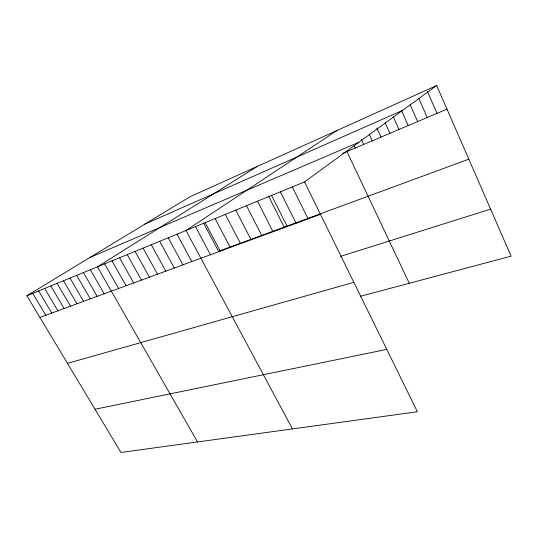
<?xml version="1.0" encoding="UTF-8"?>
<svg xmlns="http://www.w3.org/2000/svg" width="538" height="538" viewBox="0 0 538 538"><rect width="100%" height="100%" fill="white"/><g stroke="black" fill="none" stroke-linecap="round" stroke-linejoin="round"><path stroke-width="0.81" d="M304.535 181.911L417.387 411.758L120.956 452.471L26.9 295.745L304.535 181.911L436.701 85.529L511.1 256.155L360.379 296.303M336.983 130.492L186 230.506L292.464 428.914M257.043 166.531L97.432 266.821L197.54 441.954M26.9 295.745L189.732 196.888L436.701 85.529M144.722 224.211L402.632 110.371M90.142 257.346L358.893 142.267M342.625 153.37L446.997 109.133M468.813 159.174L218.549 251.293L203.613 223.088M39.906 317.413L320.446 214.312M340.729 256.296L490.595 209.134M67.472 363.352L353.843 282.336M95.018 409.25L386.775 349.404M32.71 293.358L45.797 315.248M38.635 290.93L51.796 313.042M44.674 288.455L57.916 310.796M50.821 285.934L64.143 308.503M57.095 283.365L70.498 306.169M63.484 280.742L76.974 303.788M70.007 278.065L83.578 301.361M76.658 275.342L90.31 298.886M83.444 272.558L97.183 296.364M90.364 269.72L104.19 293.788M104.648 263.869L118.642 288.476M112.012 260.849L126.094 285.739M119.53 257.763L133.7 282.941M127.217 254.609L141.474 280.083M135.065 251.394L149.416 277.164M143.088 248.105L157.526 274.185M151.292 244.743L165.812 271.139M159.678 241.3L174.292 268.025M168.253 237.789L182.954 264.837M177.022 234.191L191.817 261.582M195.469 226.626L210.452 254.736M205.173 222.651L220.244 251.132M215.119 218.569L230.284 247.446M225.308 214.393L240.567 243.667M235.765 210.109L251.118 239.787M246.485 205.711L261.932 235.812M257.487 201.199L273.028 231.737M268.785 196.565L284.414 227.554M271.495 195.24L287.03 226.088M280.379 191.81L296.108 223.257M292.295 186.928L308.113 218.845M346.936 151.541L409.263 283.284M354.165 145.744L355.235 148.024M361.26 139.261L363.675 144.446M369.149 134.07L372.269 140.801M376.849 128.031L381.018 137.096M385.047 122.63L389.929 133.323M393.251 116.8L399.001 129.476M401.456 110.485L408.241 125.556M410.171 104.809L417.663 121.568M418.665 98.131L427.253 117.506M427.428 91.514L437.031 113.357"/></g></svg>
